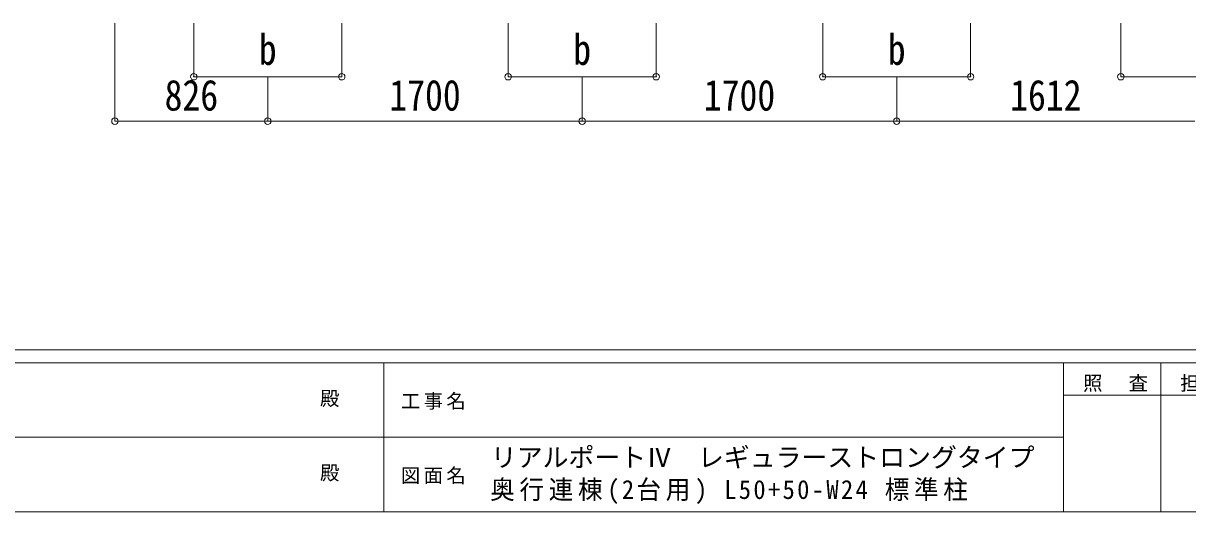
# Model space of a CAD drawing. Units: millimetres at full size, sheet at 1:35. Extents: x -9783 to 9892, y -6828 to 6752.
# Drawn here: x -2418 to 3877, y -6828 to -4187 of the extents above; entities that cross this region are included whole.
import ezdxf
from ezdxf.enums import TextEntityAlignment as Align

# ---------------------------------------------------------------- set-up
doc = ezdxf.new("R2010")
doc.units = ezdxf.units.MM
doc.header["$LTSCALE"] = 35
doc.header["$PDMODE"] = 32
doc.header["$PDSIZE"] = 35
doc.layers.add('0-A_寸法', color=6, linetype='Continuous', lineweight=9)
doc.layers.add('F-0_240', color=7, linetype='Continuous', lineweight=9)
doc.styles.add('ＭＳ ゴシック', font='')
doc.styles.get('ＭＳ ゴシック').set_extended_font_data('MS Gothic')

msp = doc.modelspace()

# ---------------------------------------------------------------- linework, layer by layer
at = {"layer": '0-A_寸法'}
for p, q in [((-1922.83, -4716.2), (-1922.83, -4187.25)), ((-1496.83, -4476.22), (-1496.83, -4187.25)), ((-696.83, -4476.22), (-696.83, -4187.25)), ((203.17, -4476.22), (203.17, -4187.25)), ((1003.17, -4476.22), (1003.17, -4187.25)), ((1903.17, -4476.22), (1903.17, -4187.25)), ((2703.17, -4476.22), (2703.17, -4187.25)), ((3515.17, -4476.22), (3515.17, -4187.25)), ((-1496.83, -4476.22), (-696.83, -4476.22)), ((-1096.83, -4716.2), (-1096.83, -4476.22)), ((203.17, -4476.22), (1003.17, -4476.22)), ((603.17, -4716.2), (603.17, -4476.22)), ((1903.17, -4476.22), (2703.17, -4476.22)), ((2303.17, -4716.2), (2303.17, -4476.22)), ((4315.17, -4476.22), (3515.17, -4476.22)), ((-1922.83, -4716.2), (-1096.83, -4716.2)), ((-1096.83, -4716.2), (603.17, -4716.2)), ((2303.17, -4716.2), (603.17, -4716.2)), ((2303.17, -4716.2), (3915.17, -4716.2))]:
    msp.add_line(p, q, dxfattribs=at)
for p in [(-1496.83, -4476.22), (-696.83, -4476.22), (203.17, -4476.22), (1003.17, -4476.22), (1903.17, -4476.22), (2703.17, -4476.22), (3515.17, -4476.22), (-1922.83, -4716.2), (-1096.83, -4716.2), (603.17, -4716.2), (2303.17, -4716.2)]:
    msp.add_point(p, dxfattribs=at)
at = {"layer": 'F-0_240', "color": 5}
for p, q in [((-9783.03, -5953.1), (9396.97, -5953.1)), ((-9783.03, -6023.1), (6285.75, -6023.1)), ((-469.25, -6023.1), (-469.25, -6828.1)), ((3205.75, -6023.1), (3205.75, -6828.1)), ((3730.75, -6023.1), (3730.75, -6828.1)), ((3205.75, -6198.1), (5305.75, -6198.1)), ((-3969.25, -6425.6), (3205.75, -6425.6)), ((-9783.03, -6828.1), (9396.97, -6828.1))]:
    msp.add_line(p, q, dxfattribs=at)

# ---------------------------------------------------------------- texts
at = {"layer": '0-A_寸法', "color": 7, "style": 'ＭＳ ゴシック', "width": 0.85}
for s, p in [('b', (-1144.96, -4461.85)), ('b', (555.04, -4461.85)), ('b', (2255.04, -4461.85)), ('826', (-1654.21, -4709.2)), ('1700', (-439.33, -4709.2)), ('1700', (1260.67, -4709.2)), ('1612', (2916.67, -4709.2))]:
    msp.add_text(s, height=166.8, dxfattribs=at).set_placement(p, align=Align.BOTTOM_LEFT)
at = {"layer": 'F-0_240', "style": 'ＭＳ ゴシック'}
for s, height, p in [('殿', 76.98, (-814.24, -6276.85)), ('リアルポートⅣ\u3000レギュラーストロングタイプ', 102.6, (109.35, -6616.22)), ('殿', 76.98, (-814.24, -6679.35))]:
    msp.add_text(s, height=height, dxfattribs=at).set_placement(p, align=Align.BOTTOM_LEFT)
at = {"layer": 'F-0_240', "attachment_point": 7, "style": 'ＭＳ ゴシック'}
for s, insert, char_height in [('\\T1.17;照\u3000査', (3310.76, -6180.6), 76.98), ('\\T1.17;担\u3000当', (3835.76, -6180.6), 76.98), ('\\T1.17;工事名', (-376.96, -6276.85), 76.98), ('\\T1.17;図面名', (-376.96, -6679.35), 76.98), ('\\T1.19;\\W0.95;奥行連棟(2台用)\\~L50+50-W24\\~標準柱', (105.77, -6786.55), 102.6)]:
    msp.add_mtext(s, dxfattribs=dict(at, insert=insert, char_height=char_height))

doc.saveas('drawing.dxf')
